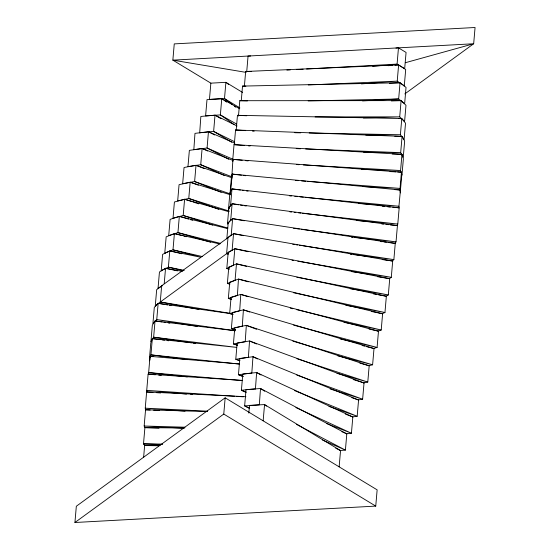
<?xml version="1.0" encoding="UTF-8"?>
<svg xmlns="http://www.w3.org/2000/svg" width="550" height="550" viewBox="0 0 550 550"><rect width="100%" height="100%" fill="white"/><g stroke="black" fill="none" stroke-linecap="round" stroke-linejoin="round"><path stroke-width="0.82" d="M148.5 374.144L148.624 372.598L241.959 380.552M149.662 360.793L150.019 356.345L239.635 363.99M74.931 522.5L76.326 506.248L225.163 397.822L377.142 489.851L375.746 506.103L74.931 522.5L223.768 414.067L225.163 397.822M245.898 396.701L146.63 391.93L145.241 408.183L145.936 409.784M241.979 380.38L148.115 374.117L146.726 390.369L147.015 391.951M148.493 374.474L150.019 356.345L152.962 356.675M207.268 411.565L145.558 409.777L144.162 426.023L145.262 427.646M184.738 428.017L144.897 427.639L143.502 443.891L145.014 445.527M143.612 457.497L144.636 445.521L160.132 445.356M182.456 271.391L165.536 268.304L159.445 271.989L158.049 288.241L162.002 285.849L156.667 289.657L155.279 305.91L160.256 302.026L161.652 285.78L233.544 233.654L392.693 261.058L391.297 277.31L389.352 278.637M164.216 283.697L165.536 268.304L177.567 270.882M404.766 93.947L473.674 43.752L475.069 27.5L174.254 43.897L172.858 60.149L210.856 83.153L209.461 99.406L224.503 98.588L239.821 107.862M233.028 160.923L232.65 160.896L234.039 144.643L401.961 154.282L403.37 158.854L401.981 175.106L401.596 175.079L401.981 175.106L401.521 173.614M229.934 194.741L231.323 178.489L232.265 174.096L400.517 190.004L400.207 191.434M398.798 207.783L401.679 176.646L401.445 172.15L232.946 159.349L231.708 178.516L231.323 178.489L231.708 178.53M234.3 144.512L235.544 129.972L402.078 136.393L404.656 141.027L403.26 157.272L400.682 152.646L402.078 136.393L394.831 136.317M226.827 238.879L228.222 222.633L232.636 218.666L395.257 243.361L393.869 259.614L392.329 260.996M236.218 129.869L237.462 115.328L401.789 118.504L405.522 123.172L404.126 139.418L400.393 134.757L401.789 118.504L398.874 118.532M198.935 309.451L160.256 302.026L226.614 253.688L228.009 237.435L231.248 234.912L232.636 218.666L244.282 220.777M238.473 116.098L239.793 100.705L401.108 100.623L405.982 105.297L404.587 121.543L401.954 119.013M241.278 100.629L242.522 86.089L400.049 82.748L406.038 87.409L404.642 103.661L398.654 98.993L308.165 100.918M244.406 86.02L245.657 71.479L398.619 64.893L405.694 69.52L404.298 85.766L403.947 85.786M246.744 71.445L248.064 56.045L250.628 55.99M248.847 413.098L249.508 405.398L264.55 404.58L340.539 450.594L339.144 466.847M263.154 420.826L264.55 404.58L266.523 406.092M249.164 408.279L244.64 405.9L246.029 389.647L260.507 388.513L346.803 433.847L345.407 450.092L340.333 450.491M246.042 392.397L241.409 390.259L242.798 374.007L256.637 372.556L352.818 416.982L351.429 433.235L346.576 433.744M243.155 376.654L238.446 374.722L239.834 358.469L252.972 356.716L358.572 400.022L357.177 416.274L352.571 416.886M239.786 360.759L235.771 359.288L237.16 343.035L249.528 340.979L364.031 382.958L362.636 399.204L358.304 399.926M237.483 345.29L233.406 343.949L234.795 327.697L246.331 325.353L369.181 365.791L367.785 382.044L363.743 382.869M398.468 47.85L397.079 64.096L404.676 68.702L406.072 52.449L398.468 47.85L395.918 48.077M235.482 329.924L231.364 328.707L232.76 312.455L243.409 309.836L374.007 348.542L372.611 364.788L368.878 365.709M232.98 314.428L229.673 313.548L231.069 297.296L240.776 294.415L378.482 331.196L377.094 347.449L373.684 348.459M231.681 299.276L228.339 298.471L229.735 282.226L238.459 279.091L382.607 313.768L381.212 330.021L378.152 331.121M229.893 284.02L227.377 283.477L228.772 267.224L236.472 263.856L386.354 296.271L384.959 312.517L382.264 313.699M229.316 269.039L226.799 268.551L228.188 252.299L234.829 248.717L389.716 278.699L388.328 294.944L385.997 296.202M238.762 204.813L232.121 203.748L230.725 220L227.452 224.125L228.848 207.879L232.121 203.748L397.423 225.617L396.027 241.869L394.893 243.306M240.453 190.08L231.99 188.891L230.594 205.143L228.484 209.419L229.879 193.167L231.99 188.891L399.176 207.831L397.781 224.077L397.045 225.569M230.567 191.778L232.265 174.096L241.471 175.216M226.614 253.688L228.298 253.928L226.614 253.688L232.512 249.961M169.448 251.247L164.773 253.096L166.169 236.844L174.391 233.592L219.924 243.987M170.115 250.986L172.996 249.844L202.146 256.493M405.322 62.727L473.674 43.752L172.858 60.149L246.194 72.401M247.005 389.668L255.461 388.905M372.646 66.289L397.079 64.096L306.584 69.032M388.142 65.698L392.418 65.367M394.989 65.168L398.619 64.893L397.231 81.139L404.298 85.766L403.934 85.773M361.405 83.896L397.231 81.139L308.289 84.968M286.887 70.104L290.311 69.919M296.306 69.589L303.16 69.218M210.856 83.153L225.892 82.335L242.626 92.469M389.421 83.304L400.049 82.748L398.654 98.993L362.526 100.904M391.346 100.918L401.108 100.623L399.719 116.868L401.424 118.511M363.364 117.975L399.719 116.868L315.109 116.916M245.657 71.479L251.446 71.411M365.777 135.073L400.393 134.757L309.196 132.99M242.522 86.089L245.877 86.116M162.298 444.07L143.502 443.891L162.36 444.592M363.674 152.24L400.682 152.646L305.683 148.981M144.636 445.521L158.696 445.775M294.793 132.715L300.726 132.825M239.793 100.705L247.459 100.911M392.184 153.979L401.961 154.282L400.572 170.528L401.06 172.123M361.35 169.338L400.572 170.528L303.284 164.945M184.979 427.212L144.162 426.023L182.181 428.154M144.897 427.639L159.005 428.168M296.237 148.617L300.534 148.782M237.462 115.328L246.709 115.761M207.343 411.166L145.241 408.183L185.034 411.152M389.957 171.586L395.938 171.882M397.643 171.964L401.445 172.15L400.049 188.403L400.29 192.899M362.986 186.574L400.049 188.403L307.56 181.376M145.558 409.777L150.226 410.039M153.649 410.231L159.644 410.561M232.65 160.896L233.028 160.916M296.478 164.553L299.028 164.704M235.544 129.972L245.692 130.632M252.464 131.079L254.155 131.189M234.85 396.248L146.726 390.369L186.478 394.075M236.555 396.364L243.382 396.818M395.031 189.633L400.517 190.004M358.511 203.493L399.121 206.257L305.058 197.361M146.63 391.93L152.976 392.404M156.379 392.659L160.634 392.975M295.604 180.469L298.162 180.661M301.579 180.923L305.848 181.246M234.039 144.643L244.2 145.496M248.435 145.853L250.133 145.991M382.621 206.394L384.326 206.546M387.729 206.834L390.28 207.061M392.837 207.281L399.176 207.831M356.297 220.488L397.781 224.077L302.617 213.304M148.115 374.117L155.306 374.791M158.703 375.107L161.253 375.341M190.706 394.467L192.397 394.625M289.712 195.91L291.418 196.068M294.827 196.391L297.385 196.632M299.942 196.879L303.353 197.202M232.946 159.349L242.227 160.297M245.603 160.648L248.139 160.903M239.656 364.086L150.934 354.867L149.407 359.205L149.786 359.246L149.407 359.205L150.796 342.952L152.322 338.614L236.528 347.366L153.642 337.191L150.954 341.399L151.333 341.44L150.954 341.399L152.343 325.146L155.038 320.939L235.132 330.77M229.226 207.921L228.848 207.879L229.219 207.928M381.789 223.974L383.481 224.153M386.024 224.421L388.568 224.689M390.259 224.867L397.423 225.617M351.354 237.167L353.038 237.346M354.723 237.518L396.027 241.869L301.097 229.309M148.624 372.598L187.296 376.922M289.912 211.86L291.603 212.053M294.147 212.341L295.845 212.534M298.382 212.822L300.926 213.111M243.141 175.416L245.651 175.718M380.462 241.526L382.161 241.739M383.852 241.945L386.402 242.261M388.094 242.474L395.257 243.361M350.274 254.203L351.972 254.416M353.671 254.623L393.869 259.614L302.775 245.781M160.304 339.659L152.322 338.614L150.934 354.867L187.564 359.666M161.989 339.879L164.526 340.216M167.062 340.546L168.747 340.766M293.562 228.312L295.233 228.532M296.911 228.752L299.427 229.089M242.144 190.321L243.836 190.561M246.373 190.919L248.071 191.153M230.319 313.576L158.153 303.325L154.303 307.381L152.914 323.627L156.757 319.577L158.153 303.325L164.388 304.391M235.132 330.708L156.757 319.577L197.202 326.48M382.174 259.552L392.693 261.058M351.67 271.624L391.297 277.31L297.804 261.209M162.195 322.018L155.038 320.939L153.642 337.191L191.434 342.877M163.893 322.272L165.591 322.527M168.135 322.912L169.833 323.166M193.126 343.131L195.669 343.516M292.717 244.248L294.394 244.502M296.072 244.757L297.749 245.011M299.42 245.266L301.097 245.52M240.426 205.081L242.914 205.48M244.578 205.748L246.235 206.009M160.256 302.026L230.34 313.376M228.559 252.361L228.188 252.299L228.546 252.367M377.506 276.698L389.716 278.699M229.281 268.957L226.799 268.551L233.784 265.031L233.434 264.962L234.829 248.717L247.974 251.687M350.192 288.716L388.328 294.944L296.821 277.234M228.009 237.435L228.367 237.497M291.954 260.198L293.624 260.487M166.066 304.679L167.743 304.968M169.428 305.25L171.105 305.539M373.347 293.872L376.723 294.491M378.407 294.807L386.354 296.271M229.859 283.938L227.377 283.477L235.421 280.184L235.077 280.108L236.472 263.856L246.469 266.372M345.888 305.319L384.959 312.517L293.659 292.772M161.652 285.78L162.002 285.849M243.492 235.668L233.544 233.654L232.155 249.899L232.499 249.968M184.257 270.401L168.389 267.156L161.219 270.634L162.608 254.382L169.785 250.903L200.647 257.221L172.996 249.844L174.391 233.592L182.112 235.641M371.388 311.458L382.607 313.768M231.639 299.152L228.339 298.471L237.394 295.419L238.459 279.091L248.263 281.827M344.025 322.348L381.212 330.021L296.931 309.739M368.981 329.01L378.482 331.196M232.939 314.298L229.673 313.548L239.697 310.75L240.776 294.415L248.16 296.704M340.175 338.958L377.094 347.449L293.611 325.146M181.754 253.763L169.785 250.903L168.389 267.156L183.288 270.71M290.283 308.144L292.779 308.743M227.7 228.635L179.334 216.37L170.108 219.381L168.713 235.634L177.939 232.623L220.096 243.306M362.106 345.496L364.588 346.136M366.245 346.555L374.007 348.542M235.503 329.759L231.364 328.707L242.316 326.171M337.934 355.933L372.611 364.788L292.841 341.144M183.755 236.074L186.223 236.734M228.931 211.716L184.594 199.244L174.405 201.994L173.016 218.247L183.198 215.49L227.789 228.037M359.796 363.131L369.181 365.791M237.456 345.097L233.406 343.949L245.218 341.694L246.331 325.353L256.561 329.285M336.93 373.299L367.785 382.044L296.952 358.724M188.65 219.113L179.334 216.37L177.939 232.623L210.629 242.234M190.286 219.594L192.748 220.316M230.285 194.741L190.163 182.215L179.059 184.697L177.671 200.949L188.767 198.461L229.268 211.111M353.217 379.555L364.031 382.958M239.834 360.566L235.771 359.288L248.394 357.328L249.528 340.979L256.506 343.991M330.117 388.974L362.636 399.204L296.773 375.059M191.373 201.458L184.594 199.244L183.198 215.49L212.699 225.129M193.002 201.988L198.688 203.844M249.755 312.022L243.409 309.836L242.289 326.178M232.052 177.801L196.006 165.289L184.051 167.489L182.655 183.741L194.617 181.534L230.278 193.916M351.828 397.664L358.572 400.022M243.155 376.372L238.446 374.722L251.817 373.065L252.972 356.716L257.517 358.93M328.852 406.361L357.177 416.274L294.47 390.555M198.419 185.219L190.163 182.215L188.767 198.461L218.838 209.399M193.834 149.703L194.968 133.361L208.457 131.752L234.905 143.254M232.891 160.394L202.118 148.466L189.358 150.377L187.969 166.623L200.722 164.718L231.736 176.729M345.428 414.095L352.818 416.982M246.077 392.081L241.409 390.259L246.262 389.751M326.494 423.493L351.429 433.235L295.866 407.571M204.181 168.609L196.006 165.289L194.617 181.534L221.238 192.363M199.698 132.797L200.853 116.449L215.016 115.149L237.057 125.991M233.001 159.28L207.068 148.005L193.806 149.71M341.873 431.681L346.803 433.847M249.232 407.914L244.64 405.9L259.311 404.862L260.507 388.513L264.715 391.236M322.403 440L345.407 450.092L296.443 424.373M207.721 151.03L202.118 148.466L200.722 164.718L224.565 175.629M234.438 141.639L213.627 131.402L199.671 132.797M335.727 448.202L340.539 450.594M214.665 134.977L208.457 131.752L207.068 148.005L228.793 159.308M261.044 375.011L256.637 372.556L255.434 388.912M239.704 108.762L221.76 98.663L206.999 99.639L205.604 115.892L220.371 114.909L236.548 124.018M220.983 118.724L215.016 115.149L213.627 131.402L231.639 142.196M223.768 414.067L375.746 506.103M226.689 102.121L221.76 98.663L220.371 114.909L233.991 124.486M228.58 84.398L225.892 82.335L224.503 98.588L232.375 104.637M234.369 106.171L235.696 107.188M231.935 175.629L231.557 175.601L231.935 175.636M230.264 193.201L229.879 193.167L230.258 193.208M231.254 190.383L230.869 190.348L231.248 190.389M230.979 205.184L230.594 205.143L230.972 205.198M228.601 222.681L228.222 222.633L228.594 222.688M231.103 220.048L230.725 220L231.089 220.055M155.65 305.958L155.279 305.91L155.643 305.965M231.619 234.967L231.248 234.912L231.605 234.981M158.421 288.296L158.049 288.241L158.407 288.303M161.576 270.696L161.219 270.634L161.562 270.703M229.123 267.293L228.772 267.224L229.109 267.3M165.124 253.165L165.11 253.172M230.079 282.294L230.058 282.301"/></g></svg>
